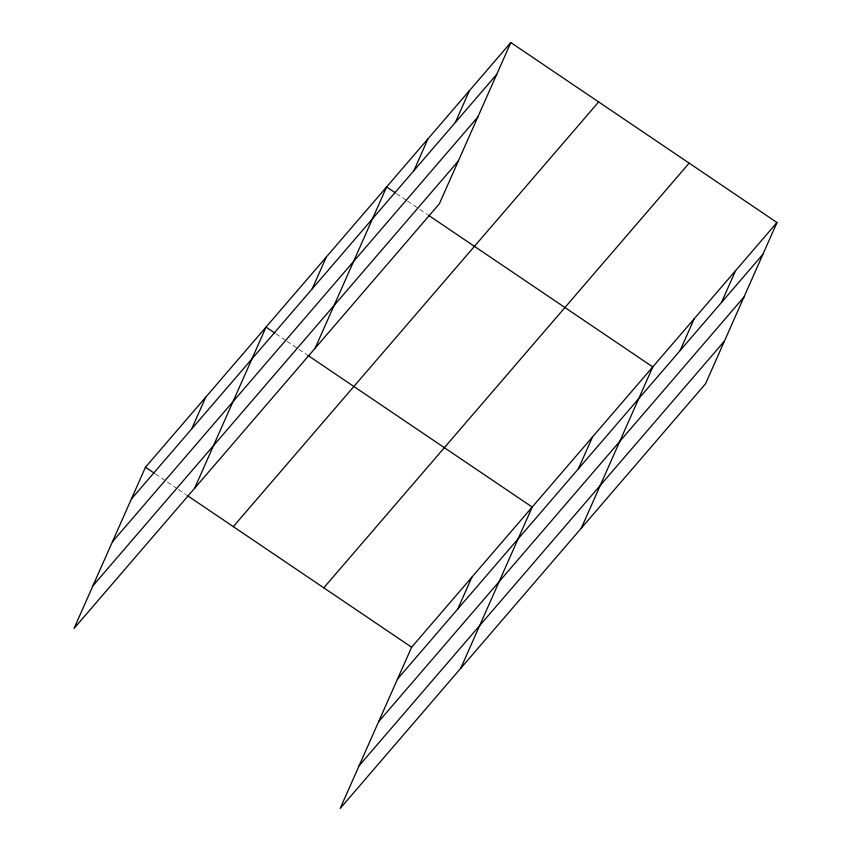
<?xml version="1.0" encoding="UTF-8"?>
<svg xmlns="http://www.w3.org/2000/svg" width="851" height="851" viewBox="0 0 851 851"><rect width="100%" height="100%" fill="white"/><g stroke="black" fill="none" stroke-linecap="round" stroke-linejoin="round"><path stroke-width="0.64" stroke-dasharray="4.25 3.19" d="M396.481 193.624L406.363 200.304M407.459 201.049L427.223 214.409M275.915 333.773L285.787 340.453M286.893 341.198L297.871 348.623M298.967 349.367L306.658 354.559M155.339 473.922L166.317 481.347M167.424 482.091L177.306 488.772M178.402 489.516L186.082 494.708"/><path stroke-width="1.28" d="M510.823 42.55L145.457 467.242L74.016 628.474L439.371 203.783L510.823 42.55L776.984 222.526L705.543 383.758L340.177 808.45L411.629 647.217L776.984 222.526M191.645 428.989L205.74 397.162M194.581 488.325L266.033 327.092L274.809 333.028M312.211 288.84L326.316 257.023M315.147 348.176L386.599 186.943L395.385 192.879M413.905 170.636L428 138.809M455.306 122.501L469.412 90.685M457.817 608.965L471.911 577.138M460.753 668.301L532.194 507.068L307.754 355.303M578.382 468.816L592.477 436.999M581.318 528.152L652.77 366.919L428.319 215.154M680.077 350.612L694.171 318.785M721.478 302.477L735.583 270.661M131.362 499.058L496.718 74.367M112.438 541.768L477.794 117.076M92.94 585.765L458.295 161.073M233.302 526.631L598.657 101.939M323.795 587.828L689.15 163.137M397.523 679.034L762.89 254.343M378.599 721.744L743.965 297.052M359.101 765.74L724.467 341.049M145.457 467.242L154.244 473.177M187.188 495.452L411.629 647.217"/></g></svg>
